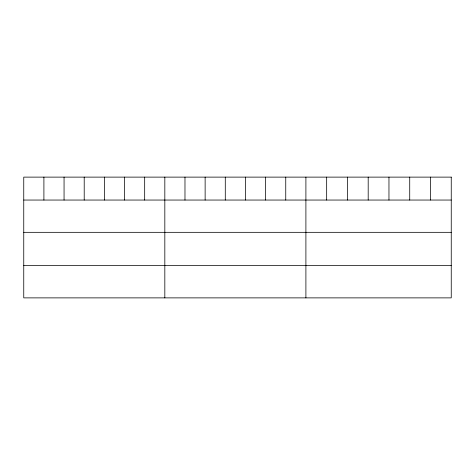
<?xml version="1.0" encoding="UTF-8"?>
<svg xmlns="http://www.w3.org/2000/svg" width="475" height="475" viewBox="0 0 475 475"><rect width="100%" height="100%" fill="white"/><g stroke="black" fill="none" stroke-linecap="round" stroke-linejoin="round"><path stroke-width="0.71" d="M23.75 200.046L451.25 200.046M23.75 232.328L451.25 232.328M23.75 265.59L451.25 265.59M430.487 177.122L430.487 200.046M409.723 177.122L409.723 200.046M388.96 177.122L388.96 200.046M368.19 177.122L368.19 200.046M347.427 177.122L347.427 200.046M326.663 177.122L326.663 200.046M305.9 177.122L305.9 297.878M285.748 177.122L285.748 200.046M265.59 177.122L265.59 200.046M245.438 177.122L245.438 200.046M225.287 177.122L225.287 200.046M205.135 177.122L205.135 200.046M184.977 177.122L184.977 200.046M164.825 177.122L164.825 297.878M144.673 177.122L144.673 200.046M124.515 177.122L124.515 200.046M104.363 177.122L104.363 200.046M84.212 177.122L84.212 200.046M64.06 177.122L64.06 200.046M43.902 177.122L43.902 200.046M451.25 177.122L23.75 177.122L23.75 297.878L451.25 297.878L451.25 177.122"/></g></svg>
